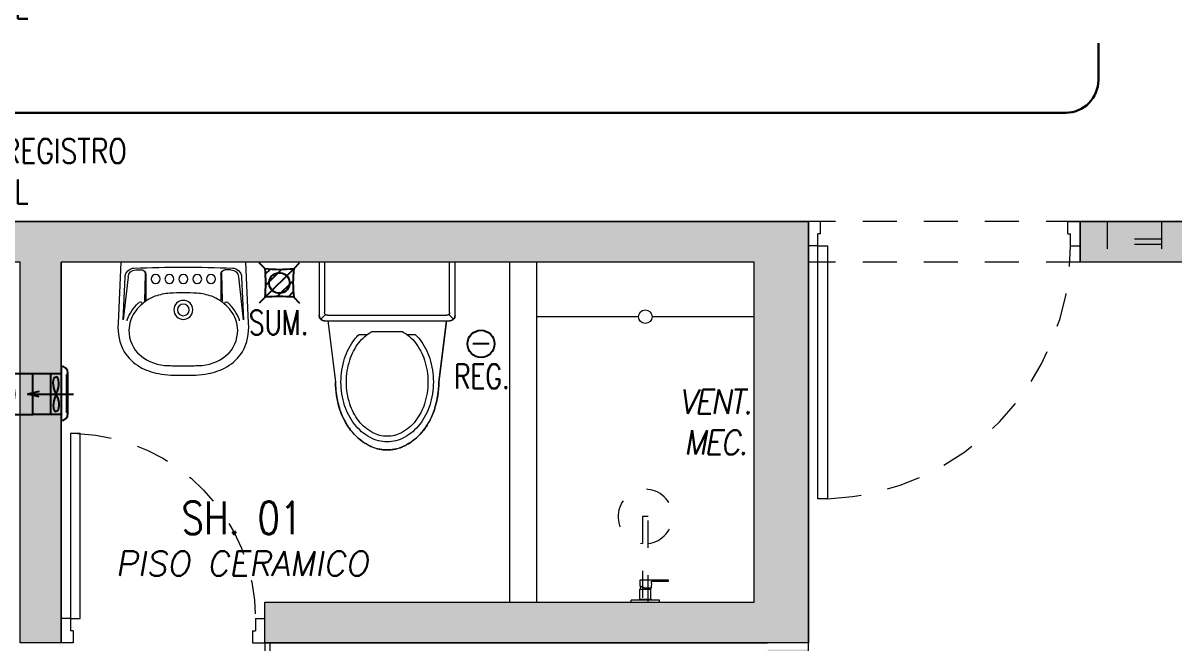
# Model space of a CAD drawing. Header units: millimetres. Extents: x -3 to 53, y -110 to 39.
# Drawn here: x 20.16 to 24.392, y -50.257 to -47.977 of the extents above; entities that cross this region are included whole.
import ezdxf
from ezdxf import colors
from ezdxf.entities.mleader import LeaderData, LeaderLine
from ezdxf.enums import TextEntityAlignment as Align
from ezdxf.math import Vec2, Vec3

# ---------------------------------------------------------------- set-up
doc = ezdxf.new("R2010")
doc.units = ezdxf.units.MM
doc.set_wipeout_variables(frame=1)
for name, pattern in [('CONTINUA', [0]), ('HIDDEN2', [0.1875, 0.125, -0.0625]), ('IMPORT-RAYABARRA', [0.85, 0.3, -0.3, 0, -0.25])]:
    doc.linetypes.add(name, pattern=pattern)
for name, color, linetype in [('A-EST HATCH', 8, 'Continuous'), ('A-EST PLACAS', 8, 'Continuous'), ('A-EST VIGAS', 8, 'HIDDEN2'), ('A-LINEAS', 8, 'Continuous'), ('A-MURO BAJO', 8, 'Continuous'), ('A-PROYECCIONES', 8, 'HIDDEN2'), ('A-SANITARIOS', 8, 'Continuous'), ('A-TEXTO-ACABADO PISO', 8, 'Continuous'), ('A-TEXTO-INDICACIONES', 8, 'Continuous'), ('DLP_MOBILIARIO', 8, 'Continuous'), ('DLP_MOBILIARIO FIJO', 8, 'Continuous'), ('DLP_TEXTO AMBIENTE', 8, 'Continuous'), ('L-06_EQ-FIN-CONT', 8, 'Continuous'), ('L3 Equipos y Ductos', 8, 'Continuous'), ('L4 Linea mediana', 8, 'Continuous'), ('L6 Linea fina', 8, 'Continuous')]:
    doc.layers.add(name, color=color, linetype=linetype)
for name, color, linetype, lineweight in [('A-MUROS', 8, 'Continuous', 30), ('MQ.CAN ACI', 5, 'RAYABARRA', 40), ('MQ.CANALI DYA', 3, 'LINEAPERPEN', 30), ('MQ_CAN ACI', 8, 'IMPORT-RAYABARRA', 50)]:
    doc.layers.add(name, color=color, linetype=linetype, lineweight=lineweight)
doc.styles.add('ROMANS', font='ROMANS.shx', dxfattribs={"oblique": 10})
doc.styles.get("Standard").update_dxf_attribs({"font": 'arial.ttf'})
doc.styles.add('TXT_COTAS', font='romans.shx', dxfattribs={"width": 0.8})
doc.linetypes.add('LINEAPERPEN', pattern='A,0.75,-0.2,["I",Standard,S=0.12,R=0.09,X=0,Y=-0.06],-0.25', length=1.2)
doc.linetypes.add('RAYABARRA', pattern='A,0.3,-0.3,["|",Standard,S=0.1,R=0,X=-0.1,Y=-0.05],-0.25', length=0.85)

# ---------------------------------------------------------------- blocks, each defined once
blk = doc.blocks.new('EST.P11')
at = {"layer": 'A-EST HATCH', "lineweight": 0}
h = blk.add_hatch(color=8, dxfattribs=at)
h.dxf.hatch_style = 1
h.paths.add_polyline_path([(10.5, -2.74), (10.5, 3.375), (12.15, 3.375), (12.15, 3.525), (10.35, 3.525), (10.35, 2.65), (8.85, 2.65), (8.85, 3.15), (8.7, 3.15), (8.7, 2.5), (10.35, 2.5), (10.35, -2.74)])
h.paths.add_polyline_path([(18.45, 7.325), (20.05, 7.325), (20.05, 10.425), (18.85, 10.425), (18.85, 10.575), (20.2, 10.575), (20.2, 7.175), (18.45, 7.175)])
h.paths.add_polyline_path([(17.65, 10.575), (17.5, 10.575), (17.5, 7.175), (17.65, 7.175)])
h.paths.add_polyline_path([(11.85, 11.05), (11.85, 10.9), (12, 10.9), (12, 7.825), (12.15, 7.825), (12.15, 11.05)])
h.paths.add_polyline_path([(22.45, 4.725), (13.05, 4.725), (13.05, 4.875), (16.6, 4.875), (16.6, 6.275), (16.8, 6.275), (16.8, 4.875), (19.7, 4.875), (19.7, 6.275), (19.85, 6.275), (19.85, 4.875), (22.25, 4.875), (22.25, 6.125), (20.6, 6.125), (20.6, 6.275), (22.875, 6.275), (22.875, 6.125), (22.45, 6.125)])
h.paths.add_polyline_path([(15.1, 10.425), (15.1, 7.325), (16.7, 7.325), (16.7, 7.175), (14.95, 7.175), (14.95, 10.575), (16.3, 10.575), (16.3, 10.425)])
h.paths.add_polyline_path([(10.35, 5.75), (8.7, 5.75), (8.7, 5.1), (8.85, 5.1), (8.85, 5.6), (10.35, 5.6), (10.35, 4.725), (12.15, 4.725), (12.15, 4.875), (10.5, 4.875), (10.5, 10.99), (10.35, 10.99)])
h.paths.add_polyline_path([(5.85, 10.9), (5.25, 10.9), (5.25, 11.05), (6, 11.05), (6, 7.65), (4.85, 7.65), (4.85, 7.8), (5.85, 7.8)])
h.paths.add_polyline_path([(4.05, 11.05), (4.05, 7.65), (3.9, 7.65), (3.9, 11.05)])
h.paths.add_polyline_path([(3.1, 7.8), (1.5, 7.8), (1.5, 10.9), (2.7, 10.9), (2.7, 11.05), (1.35, 11.05), (1.35, 7.65), (3.1, 7.65)])
h.paths.add_polyline_path([(4.05, -2.8), (4.05, 0.6), (3.9, 0.6), (3.9, -2.8)])
h.paths.add_polyline_path([(3.1, 0.45), (1.5, 0.45), (1.5, -2.65), (2.7, -2.65), (2.7, -2.8), (1.35, -2.8), (1.35, 0.6), (3.1, 0.6)])
h.paths.add_polyline_path([(8.7, -0.35), (8.85, -0.35), (8.85, -2.65), (9, -2.65), (9, -2.8), (8.7, -2.8)])
h.paths.add_polyline_path([(18.45, 0.925), (20.05, 0.925), (20.05, -2.175), (18.85, -2.175), (18.85, -2.325), (20.2, -2.325), (20.2, 1.075), (18.45, 1.075)])
h.paths.add_polyline_path([(17.65, -2.325), (17.5, -2.325), (17.5, 1.075), (17.65, 1.075)])
h.paths.add_polyline_path([(12.15, -2.8), (11.85, -2.8), (11.85, -2.65), (12, -2.65), (12, 0.425), (12.15, 0.425)])
h.paths.add_polyline_path([(15.1, -2.175), (15.1, 0.925), (16.7, 0.925), (16.7, 1.075), (14.95, 1.075), (14.95, -2.325), (16.3, -2.325), (16.3, -2.175)])
h.paths.add_polyline_path([(6, -2.8), (6, 0.6), (4.85, 0.6), (4.85, 0.45), (5.85, 0.45), (5.85, -2.65), (5.25, -2.65), (5.25, -2.8)])
h.paths.add_polyline_path([(3.0968, 5.55), (2.95, 5.55), (2.95, 6.75), (5.1, 6.75), (5.1, 6.6), (4.65, 6.6), (4.65, 5), (4.45, 5), (4.45, 6.6), (3.1, 6.6), (3.1, 5.55)], flags=17)
h.paths.add_polyline_path([(3.0968, 2.7), (2.95, 2.7), (2.95, 1.5), (5.1, 1.5), (5.1, 1.65), (4.65, 1.65), (4.65, 3.25), (4.45, 3.25), (4.45, 1.65), (3.1, 1.65), (3.1, 2.7)], flags=17)
h.paths.add_polyline_path([(8.8501, 4.2), (6, 4.2), (6, 6.75), (5.85, 6.75), (5.85, 4.2), (3.1, 4.2), (3.1, 4.8), (2.95, 4.8), (2.95, 4.2), (0.15, 4.2), (0.15, 8.25), (0, 8.25), (0, 0), (0.15, 0), (0.15, 4.05), (2.95, 4.05), (2.95, 3.45), (3.1, 3.45), (3.1, 4.05), (5.85, 4.05), (5.85, 1.5), (6, 1.5), (6, 4.05), (8.8501, 4.05)])
h.paths.add_polyline_path([(8.7, 11.05), (8.7, 8.6), (8.85, 8.6), (8.85, 10.9), (9, 10.9), (9, 11.05)])
h.paths.add_polyline_path([(22.9, 4.725), (25, 4.725), (25, 4.875), (23.05, 4.875), (23.05, 8.575), (25, 8.575), (25, 8.725), (23.05, 8.725), (23.05, 10.575), (22.2, 10.575), (22.2, 10.425), (22.9, 10.425)])
h.paths.add_polyline_path([(26.7, 4.725), (26.85, 4.725), (26.85, 8.725), (26.7, 8.725)])
h.paths.add_polyline_path([(47.1, 1.5), (45.2, 1.5), (45.2, 1.65), (46.95, 1.65), (46.95, 4.05), (41.1999, 4.05), (41.1999, 4.2), (46.95, 4.2), (46.95, 6.6), (45.2, 6.6), (45.2, 6.75), (47.1, 6.75)])
h.paths.add_polyline_path([(24.05, 3.525), (25.9, 3.525), (25.9, 3.375), (24.05, 3.375)], flags=17)
h.paths.add_polyline_path([(21.05, 1.975), (21.05, 2.125), (22.85, 2.125), (22.85, 3.375), (20.3, 3.375), (20.3, 1.975), (20.15, 1.975), (20.15, 3.375), (16.8, 3.375), (16.8, 1.975), (16.6, 1.975), (16.6, 3.375), (13.05, 3.375), (13.05, 3.525), (23.05, 3.525), (23.05, 1.975)])
h.paths.add_polyline_path([(23.05, 1.95), (23.05, -1.775), (26.7, -1.775), (26.7, 0.875), (24.35, 0.875), (24.35, 1.425), (24.05, 1.425), (24.05, 1.575), (24.5, 1.575), (24.5, 1.025), (26.7, 1.025), (26.7, 3.525), (26.85, 3.525), (26.85, -1.925), (23.05, -1.925), (23.05, -2.325), (22.2, -2.325), (22.2, -2.175), (22.9, -2.175), (22.9, 1.95)])
h.paths.add_polyline_path([(43.75, 7.8), (45.35, 7.8), (45.35, 7.6), (43.75, 7.6)])
h.paths.add_polyline_path([(43.75, 0.65), (45.35, 0.65), (45.35, 0.45), (43.75, 0.45)])
h.paths.add_polyline_path([(30.85, 2.375), (30.85, 3.525), (29.75, 3.525), (29.75, 2.375), (29.9, 2.375), (29.9, 3.375), (30.75, 3.375), (30.75, 2.375)])
h.paths.add_polyline_path([(39.5497, 4.875), (39.5497, 4.725), (39.7, 4.725), (39.7, 5.6), (41.1999, 5.6), (41.1999, 5.1009), (41.35, 5.1009), (41.35, 5.75), (39.7, 5.75), (39.7, 7.75), (39.55, 7.75), (39.55, 4.875)])
edge = h.paths.add_edge_path()
edge.add_line((30.85, 4.725), (30.85, 4.875))
edge.add_line((30.85, 4.875), (30.85, 5.875))
edge.add_line((30.85, 5.875), (30.75, 5.875))
edge.add_line((30.75, 5.875), (30.75, 4.875))
edge.add_line((30.75, 4.875), (30.35, 4.875))
edge.add_line((30.35, 4.875), (30.35, 5.875))
edge.add_line((30.35, 5.875), (30.2, 5.875))
edge.add_line((30.2, 5.875), (30.2, 4.725))
edge.add_line((30.2, 4.725), (30.85, 4.725))
h.paths.add_polyline_path([(33.45, 5.55), (33.45, 4.95), (33.25, 4.95), (33.25, 5.55), (33.3, 5.55), (33.3, 7.7501), (33.45, 7.7501)])
h.paths.add_polyline_path([(33.45, 2.7), (33.45, 3.3), (33.25, 3.3), (33.25, 2.7), (33.3, 2.7), (33.3, 0.4999), (33.45, 0.4999)])
at = {"layer": 'A-EST PLACAS', "color": 8, "lineweight": 0}
for points in [[(21.05, 1.975), (21.05, 2.125), (22.85, 2.125), (22.85, 3.375), (20.3, 3.375), (20.3, 1.975), (20.15, 1.975), (20.15, 3.375), (16.8, 3.375), (16.8, 1.975), (16.6, 1.975), (16.6, 3.375), (13.05, 3.375), (13.05, 3.525), (23.05, 3.525), (23.05, 1.975)], [(24.05, 3.525), (25.9, 3.525), (25.9, 3.375), (24.05, 3.375)]]:
    blk.add_lwpolyline(points, close=True, dxfattribs=at)
at = {"layer": 'A-EST VIGAS', "color": 8, "lineweight": 0}
for p, q in [((24.05, 3.525), (23.05, 3.525)), ((24.05, 3.375), (23.05, 3.375))]:
    blk.add_line(p, q, dxfattribs=at)
at = {"layer": 'A-PROYECCIONES', "color": 8, "lineweight": 0, "ltscale": 0.5}
for p, q in [((24.15, 3.525, 0), (24.15, 3.375, 0)), ((24.35, 3.525, 0), (24.35, 3.375, 0)), ((24.35, 3.46, 0), (24.15, 3.46, 0)), ((24.35, 3.44, 0), (24.15, 3.44, 0))]:
    blk.add_line(p, q, dxfattribs=at)
blk = doc.blocks.new('*U254')
at = {"color": 8}
for p, q in [((-0.0526, 0.0526), (-0.0746, 0.0746)), ((-0.0526, -0.0526), (0.0526, 0.0526)), ((-0.051, 0.0331), (-0.0331, 0.051)), ((-0.0501, -0.008), (0.008, 0.05)), ((0.0526, 0.0526), (0.0746, 0.0746)), ((-0.008, -0.05), (0.0501, 0.008)), ((0.0331, -0.051), (0.051, -0.0331)), ((-0.0526, -0.0526), (-0.0746, -0.0746)), ((0.0526, -0.0526), (0.0746, -0.0746))]:
    blk.add_line(p, q, dxfattribs=at)
for centre, major_axis, start_param, end_param in [((0, 0.5882), (0.1673, 0.5115), 3.359812, 3.55544), ((-0.5912, 0), (-0.5144, 0.1682), 3.360366, 3.554886), ((0.5912, 0), (-0.5144, 0.1682), 0.218773, 0.413293), ((0, 0), (0.0118, 0.036), 5.813820330443059, 12.09700563762265), ((0, -0.5882), (-0.5115, 0.1673), -1.352577, -1.156949)]:
    blk.add_ellipse(centre, major_axis=major_axis, ratio=1, start_param=start_param, end_param=end_param, dxfattribs=at)
at = {"layer": 'A-TEXTO-INDICACIONES', "color": 8, "style": 'ROMANS', "width": 0.75}
blk.add_text('SUM.', height=0.09, dxfattribs=at).set_placement((-0.1125, -0.1903))
blk = doc.blocks.new('*U258')
at = {"color": 8, "linetype": 'Continuous'}
blk.add_line((0.0296, 0), (-0.0296, 0), dxfattribs=at)
blk.add_circle((0, 0), 0.05, dxfattribs=at)
at = {"layer": 'A-TEXTO-INDICACIONES', "color": 8, "style": 'ROMANS', "width": 0.75}
blk.add_text('REG.', height=0.09, dxfattribs=at).set_placement((-0.0994, -0.1644))
blk = doc.blocks.new('IISS P11')
at = {"ltscale": 0.05}
for name, p in [('*U254', (19.7535, -7.751, 0)), ('*U258', (20.4954, -7.975, 0))]:
    blk.add_blockref(name, p, dxfattribs=at)
blk = doc.blocks.new('TEXTO AMBIENTES P11')
at = {"layer": 'A-TEXTO-ACABADO PISO', "color": 8, "lineweight": 0, "insert": (19.6159, -8.7376), "char_height": 0.09, "attachment_point": 2, "rotation": 0, "style": 'ROMANS'}
blk.add_mtext_dynamic_manual_height_columns('PISO CERAMICO', width=1.20225, gutter_width=12.5, heights=[0], dxfattribs=at)
at = {"layer": 'DLP_TEXTO AMBIENTE', "color": 8, "lineweight": 0, "style": 'ROMANS', "width": 0.8}
blk.add_text('SH. 01', height=0.12, dxfattribs=at).set_placement((19.6158, -8.6748), align=Align.CENTER)
blk = doc.blocks.new('*U141')
at = {"color": 8, "lineweight": 0}
for p, q in [((0.01, 0.955), (0.01, 1)), ((0.1, 0.965), (0.1, 1)), ((0.055, 0.955), (0.01, 0.955)), ((0.1, 0.965), (0.055, 0.965)), ((0.055, 0.955), (0.055, 0.965)), ((0.055, 0.045), (0.01, 0.045)), ((0.01, 0.045), (0.01, 0)), ((0.055, 0.045), (0.055, 0.035)), ((0.1, 0.035), (0.055, 0.035)), ((0.1, 0.035), (0.1, 0))]:
    blk.add_line(p, q, dxfattribs=at)
blk.add_lwpolyline([(1.03, 0.07), (1.03, 0.035), (0.1, 0.035), (0.1, 0.07)], close=True, dxfattribs=at)
at = {"color": 8, "linetype": 'HIDDEN2', "lineweight": 0}
blk.add_arc((0.0995, 0.0338), 0.9312, 2.2301, 89.9672, dxfattribs=at)
blk = doc.blocks.new('N.02')
at = {"layer": 'A-MUROS', "color": 8, "lineweight": 0}
for p, q in [((-3.8, -10.55, 0), (-3.8, -5.25, 0)), ((-2.8, -5.25, 0), (-2.8, -5.4, 0)), ((-0.95, -5.25, 0), (-2.8, -5.25, 0)), ((-1.1, -5.4, 0), (-2.8, -5.4, 0))]:
    blk.add_line(p, q, dxfattribs=at)
at = {"layer": 'DLP_MOBILIARIO', "color": 8, "lineweight": 0, "rotation": 270}
blk.add_blockref('*U141', (-3.8, -5.24, 0), dxfattribs=at)
blk = doc.blocks.new('ducha marsano')
at = {"color": 8, "linetype": 'HIDDEN2', "lineweight": 0, "ltscale": 0.5, "extrusion": (-4.9425e-10, -7.91123e-10, -1)}
for p, q in [((-0.01, 0), (0.01, 0)), ((0.01, 0), (0.01, -0.3155)), ((-0.01, -0.3155), (-0.01, 0)), ((-0.0205, -0.08), (-0.0205, -0.0601)), ((0.021, -0.0815), (-0.019, -0.0815)), ((-0.0155, -0.058), (-0.0157, -0.058)), ((0.0225, -0.0515), (-0.0001, -0.0515)), ((0.025, -0.0815), (0.021, -0.0815)), ((0.0225, -0.0515), (0.0225, -0.0627)), ((0.0225, -0.0682), (0.0225, -0.077)), ((0.0225, -0.077), (0.025, -0.077)), ((0.025, -0.077), (0.0771, -0.077)), ((0.0771, -0.0815), (0.025, -0.0815)), ((0.0771, -0.077), (0.0816, -0.077)), ((0.0816, -0.0815), (0.0771, -0.0815)), ((0.0816, -0.077), (0.082, -0.077)), ((0.082, -0.0815), (0.0816, -0.0815)), ((0.082, -0.077), (0.084, -0.077)), ((0.084, -0.0815), (0.082, -0.0815)), ((0.0855, -0.0785), (0.0855, -0.08)), ((0.01, -0.3155), (-0.01, -0.3155))]:
    blk.add_line(p, q, dxfattribs=at)
for centre, radius, start, end in [((0.019, -0.08), 0.0015, 270, 360), ((-0.0004, -0.0462), 0.02, 323.9581, 354.9298), ((0.0004, -0.0462), 0.02, 185.0702, 195.2705), ((-0.084, -0.0785), 0.0015, 90, 180), ((-0.084, -0.08), 0.0015, 180, 270), ((0, -0.3155), 0.1, 95.7392, 84.2608)]:
    blk.add_arc(centre, radius, start, end, dxfattribs=at)
at = {"color": 8, "linetype": 'HIDDEN2', "lineweight": 0, "ltscale": 0.5, "extrusion": (-4.94252e-10, -7.91124e-10, -1)}
blk.add_ellipse((0, -0.0515), major_axis=(-0.0225, -0.0095), ratio=0.001448, start_param=0.425436, end_param=1.567366, dxfattribs=at)
at = {"color": 8, "linetype": 'HIDDEN2', "lineweight": 0, "ltscale": 0.5}
for points, degree in [([(-0.0305, 0), (0, 0), (0.0305, 0)], 2), ([(0.0305, 0), (0.0415, 0), (0.0525, 0)], 2), ([(0.0525, 0), (0.0525, -0.0038), (0.0525, -0.0075)], 2), ([(-0.0525, 0), (-0.0525, -0.0038), (-0.0525, -0.0075)], 2), ([(-0.0525, 0), (-0.0415, 0), (-0.0305, 0)], 2), ([(-0.0525, -0.0075), (-0.0525, -0.0075), (-0.0525, -0.0075)], 2), ([(0.0305, -0.008), (0, -0.008), (-0.0305, -0.008)], 2), ([(-0.0215, -0.008), (-0.0215, -0.0093), (-0.0215, -0.0105)], 2), ([(-0.021, -0.011), (-0.007, -0.011), (0.007, -0.011), (0.021, -0.011)], 3), ([(-0.02, -0.011), (-0.02, -0.0294), (-0.02, -0.0477)], 2), ([(0.02, -0.011), (0.02, -0.0294), (0.02, -0.0477)], 2), ([(0.0215, -0.008), (0.0215, -0.0093), (0.0215, -0.0105)], 2), ([(-0.0197, -0.048), (0, -0.048), (0.0197, -0.048)], 2)]:
    blk.add_open_spline(points, degree=degree, dxfattribs=at)
for points, weights in [([(-0.0525, -0.0075), (-0.0525, -0.0075), (-0.0525, -0.0075)], [1, 0.990847086912, 0.982266230892]), ([(-0.052, -0.008), (-0.0525, -0.008), (-0.0525, -0.0075)], [1, 0.707106781193, 1]), ([(-0.0215, -0.0105), (-0.0215, -0.011), (-0.021, -0.011)], [1, 0.70710678154, 1]), ([(0.0211, -0.011), (0.0211, -0.011), (0.021, -0.011)], [1, 0.992411795776, 1]), ([(0.052, -0.008), (0.0521, -0.008), (0.0521, -0.008)], [1, 0.992411795771, 1]), ([(-0.02, -0.0477), (-0.02, -0.048), (-0.0197, -0.048)], [1, 0.707106780138, 1]), ([(0.02, -0.0477), (0.02, -0.048), (0.0197, -0.048)], [1, 0.707106779703, 1])]:
    blk.add_rational_spline(points, weights, degree=2, dxfattribs=at)
for points, knots in [([(-0.0305, -0.008), (-0.0332, -0.008), (-0.0374, -0.008), (-0.0424, -0.008), (-0.0458, -0.008), (-0.0486, -0.008), (-0.0512, -0.008), (-0.052, -0.008), (-0.052, -0.008)], [0, 0, 0, 0, 8.104572, 12.495263, 16.885954, 21.276645, 25.667336, 33.771908, 33.771908, 33.771908, 33.771908]), ([(0.052, -0.008), (0.052, -0.008), (0.0512, -0.008), (0.0486, -0.008), (0.0458, -0.008), (0.0424, -0.008), (0.0374, -0.008), (0.0332, -0.008), (0.0305, -0.008)], [0, 0, 0, 0, 8.104572, 12.495263, 16.885954, 21.276645, 25.667336, 33.771908, 33.771908, 33.771908, 33.771908]), ([(0.0225, -0.0682), (0.0225, -0.0682), (0.0225, -0.0682), (0.0225, -0.0679), (0.0224, -0.0677), (0.0224, -0.0672), (0.0224, -0.0669), (0.0223, -0.0662), (0.0223, -0.0658), (0.0223, -0.0652), (0.0223, -0.0648), (0.0224, -0.0641), (0.0224, -0.0638), (0.0224, -0.0633), (0.0225, -0.0631), (0.0225, -0.0628), (0.0225, -0.0627), (0.0225, -0.0627)], [0.4148436, 0.4148436, 0.4148436, 0.4148436, 0.5185541, 0.5185541, 0.6222645, 0.6222645, 0.7259759, 0.7259759, 0.8296873, 0.8296873, 0.9333987, 0.9333987, 1.03711, 1.03711, 1.1408205, 1.1408205, 1.2445309, 1.2445309, 1.2445309, 1.2445309])]:
    blk.add_open_spline(points, degree=3, knots=knots, dxfattribs=at)
for points, weights, degree, knots in [([(0.0211, -0.011), (0.0211, -0.011), (0.0211, -0.011), (0.0211, -0.011), (0.0214, -0.0109), (0.0215, -0.0107), (0.0215, -0.0105)], [0.918641037743, 0.918640949346, 0.918640860949, 0.918640772552, 0.789223156395, 0.789223156395, 0.918640772552], 3, [0.1238988, 0.1238988, 0.1238988, 0.1238988, 0.1238993, 0.1238993, 0.1238993, 0.78603, 0.78603, 0.78603, 0.78603]), ([(0.0521, -0.008), (0.0521, -0.008), (0.0521, -0.008), (0.0525, -0.0079), (0.0525, -0.0075)], [0.918641037749, 0.918640905153, 0.918640772558, 0.724517853988, 0.918640772558], 2, [0.1238988, 0.1238988, 0.1238988, 0.1238993, 0.1238993, 0.7860311, 0.7860311, 0.7860311])]:
    blk.add_rational_spline(points, weights, degree=degree, knots=knots, dxfattribs=at)
blk = doc.blocks.new('*U144')
at = {"color": 8, "lineweight": 0}
for p, q in [((0.01, 0.705), (0.01, 0.75)), ((0.1, 0.715), (0.1, 0.75)), ((0.055, 0.705), (0.01, 0.705)), ((0.1, 0.715), (0.055, 0.715)), ((0.055, 0.705), (0.055, 0.715)), ((0.055, 0.045), (0.01, 0.045)), ((0.01, 0.045), (0.01, 0)), ((0.055, 0.045), (0.055, 0.035)), ((0.1, 0.035), (0.055, 0.035)), ((0.1, 0.035), (0.1, 0))]:
    blk.add_line(p, q, dxfattribs=at)
blk.add_lwpolyline([(0.78, 0.07), (0.78, 0.035), (0.1, 0.035), (0.1, 0.07)], close=True, dxfattribs=at)
at = {"color": 8, "linetype": 'HIDDEN2', "lineweight": 0}
blk.add_arc((0.0996, 0.0341), 0.6809, 2.2301, 89.9672, dxfattribs=at)
blk = doc.blocks.new('SIFON JET_PLANTA')
at = {"color": 8, "lineweight": 0}
for p, q in [((-0.215, 0.2181, 0), (-0.44, 0.19, 0)), ((-0.215, -0.23, 0), (-0.215, 0.23, 0)), ((-0.2091, 0.2441, 0), (-0.1921, 0.2271, 0)), ((-0.195, 0.25, 0), (0, 0.25, 0)), ((-0.195, -0.22, 0), (-0.195, 0.22, 0)), ((-0.185, 0.23, 0), (0, 0.23, 0)), ((0, 0.25, 0), (0, -0.25, 0)), ((-0.265, 0.0718, 0), (-0.265, 0.1028, 0)), ((-0.255, -0.0562, 0), (-0.255, 0.0562, 0)), ((-0.265, -0.1028, 0), (-0.265, -0.0718, 0)), ((-0.215, -0.2181, 0), (-0.44, -0.19, 0)), ((-0.2091, -0.2441, 0), (-0.1921, -0.2271, 0)), ((0, -0.25, 0), (-0.195, -0.25, 0)), ((0, -0.23, 0), (-0.185, -0.23, 0))]:
    blk.add_line(p, q, dxfattribs=at)
at = {"color": 8, "lineweight": 0, "extrusion": (-2.64698e-23, 6.61744e-24, -1)}
for p, q in [((-0.4322, 0.191, 0), (-0.215, 0.2181, 0)), ((-0.215, 0.2278, 0), (-0.2149, 0.2323, 0)), ((-0.215, 0.2234, 0), (-0.215, 0.2278, 0)), ((-0.215, 0.2181, 0), (-0.215, 0.2234, 0)), ((-0.2149, 0.2323, 0), (-0.2142, 0.2356, 0)), ((-0.2142, 0.2356, 0), (-0.2129, 0.239, 0)), ((-0.2129, 0.239, 0), (-0.211, 0.2419, 0)), ((-0.211, 0.2419, 0), (-0.2091, 0.2441, 0)), ((-0.2091, 0.2441, 0), (-0.2077, 0.2455, 0)), ((-0.2077, 0.2455, 0), (-0.2055, 0.247, 0)), ((-0.2055, 0.247, 0), (-0.2007, 0.2492, 0)), ((-0.2007, 0.2492, 0), (-0.195, 0.25, 0)), ((-0.195, 0.25, 0), (-0.195, 0.25, 0)), ((-0.195, 0.25, 0), (-0.1605, 0.25, 0)), ((-0.1605, 0.25, 0), (-0.0975, 0.25, 0)), ((-0.0975, 0.25, 0), (-0.0323, 0.25, 0)), ((-0.0323, 0.25, 0), (0, 0.25, 0)), ((0, 0.25, 0), (0, -0.25, 0)), ((-0.5693, 0.1629, 0), (-0.5517, 0.1703, 0)), ((-0.5517, 0.1703, 0), (-0.5465, 0.1722, 0)), ((-0.5465, 0.1722, 0), (-0.5385, 0.1749, 0)), ((-0.5385, 0.1749, 0), (-0.5346, 0.176, 0)), ((-0.5346, 0.176, 0), (-0.5265, 0.1784, 0)), ((-0.5265, 0.1784, 0), (-0.5216, 0.1797, 0)), ((-0.5216, 0.1797, 0), (-0.5148, 0.1813, 0)), ((-0.5148, 0.1813, 0), (-0.5079, 0.1829, 0)), ((-0.5079, 0.1829, 0), (-0.5016, 0.1842, 0)), ((-0.5016, 0.1842, 0), (-0.4865, 0.1867, 0)), ((-0.4865, 0.1867, 0), (-0.4763, 0.188, 0)), ((-0.4763, 0.188, 0), (-0.4726, 0.1884, 0)), ((-0.4726, 0.1884, 0), (-0.4636, 0.1892, 0)), ((-0.4636, 0.1892, 0), (-0.4549, 0.1897, 0)), ((-0.4549, 0.1897, 0), (-0.449, 0.1899, 0)), ((-0.449, 0.1899, 0), (-0.44, 0.19, 0)), ((-0.44, 0.19, 0), (-0.4322, 0.191, 0)), ((-0.6299, 0.1235, 0), (-0.6251, 0.1276, 0)), ((-0.6251, 0.1276, 0), (-0.6206, 0.1314, 0)), ((-0.6206, 0.1314, 0), (-0.6168, 0.1344, 0)), ((-0.6168, 0.1344, 0), (-0.6106, 0.1389, 0)), ((-0.6106, 0.1389, 0), (-0.6061, 0.142, 0)), ((-0.6061, 0.142, 0), (-0.6, 0.1461, 0)), ((-0.6, 0.1461, 0), (-0.5963, 0.1484, 0)), ((-0.5963, 0.1484, 0), (-0.5908, 0.1517, 0)), ((-0.5908, 0.1517, 0), (-0.5862, 0.1543, 0)), ((-0.5862, 0.1543, 0), (-0.5794, 0.158, 0)), ((-0.5794, 0.158, 0), (-0.5693, 0.1629, 0)), ((-0.6634, 0.0845, 0), (-0.6611, 0.088, 0)), ((-0.6611, 0.088, 0), (-0.657, 0.0936, 0)), ((-0.657, 0.0936, 0), (-0.6534, 0.0984, 0)), ((-0.657, 0.0936, 0), (-0.657, 0.0936, 0)), ((-0.6534, 0.0984, 0), (-0.6503, 0.1023, 0)), ((-0.6534, 0.0984, 0), (-0.6534, 0.0984, 0)), ((-0.6503, 0.1023, 0), (-0.6453, 0.108, 0)), ((-0.6453, 0.108, 0), (-0.6386, 0.1152, 0)), ((-0.6386, 0.1152, 0), (-0.6326, 0.121, 0)), ((-0.6326, 0.121, 0), (-0.6299, 0.1235, 0)), ((-0.6838, 0.0421, 0), (-0.6819, 0.048, 0)), ((-0.6819, 0.048, 0), (-0.6804, 0.0521, 0)), ((-0.6804, 0.0521, 0), (-0.6793, 0.0547, 0)), ((-0.6793, 0.0547, 0), (-0.6779, 0.0582, 0)), ((-0.6779, 0.0582, 0), (-0.6745, 0.0655, 0)), ((-0.6745, 0.0655, 0), (-0.6722, 0.0699, 0)), ((-0.6745, 0.0655, 0), (-0.6745, 0.0655, 0)), ((-0.6722, 0.0699, 0), (-0.6705, 0.0728, 0)), ((-0.6705, 0.0728, 0), (-0.669, 0.0755, 0)), ((-0.669, 0.0755, 0), (-0.6672, 0.0785, 0)), ((-0.6672, 0.0785, 0), (-0.665, 0.082, 0)), ((-0.665, 0.082, 0), (-0.6634, 0.0845, 0)), ((-0.69, 0, 0), (-0.6899, 0.0044, 0)), ((-0.6899, 0.0044, 0), (-0.6897, 0.0096, 0)), ((-0.6897, 0.0096, 0), (-0.6893, 0.014, 0)), ((-0.6893, 0.014, 0), (-0.6887, 0.0194, 0)), ((-0.6887, 0.0194, 0), (-0.6881, 0.0236, 0)), ((-0.6881, 0.0236, 0), (-0.6872, 0.0284, 0)), ((-0.6881, 0.0236, 0), (-0.6881, 0.0236, 0)), ((-0.6872, 0.0284, 0), (-0.6867, 0.031, 0)), ((-0.6867, 0.031, 0), (-0.6855, 0.0361, 0)), ((-0.6855, 0.0361, 0), (-0.6838, 0.0421, 0)), ((-0.6855, 0.0361, 0), (-0.6855, 0.0361, 0)), ((-0.6838, 0.0421, 0), (-0.6838, 0.0421, 0)), ((-0.6899, -0.0065, 0), (-0.69, 0, 0)), ((-0.6896, -0.0111, 0), (-0.6899, -0.0065, 0)), ((-0.6891, -0.0164, 0), (-0.6896, -0.0111, 0)), ((-0.6881, -0.0232, 0), (-0.6891, -0.0164, 0)), ((-0.6876, -0.0264, 0), (-0.6881, -0.0232, 0)), ((-0.687, -0.0296, 0), (-0.6876, -0.0264, 0)), ((-0.6864, -0.0321, 0), (-0.687, -0.0296, 0)), ((-0.6855, -0.0361, 0), (-0.6864, -0.0321, 0)), ((-0.6838, -0.0419, 0), (-0.6855, -0.0361, 0)), ((-0.6827, -0.0457, 0), (-0.6838, -0.0419, 0)), ((-0.6814, -0.0492, 0), (-0.6827, -0.0457, 0)), ((-0.6803, -0.0522, 0), (-0.6814, -0.0492, 0)), ((-0.6792, -0.0551, 0), (-0.6803, -0.0522, 0)), ((-0.6779, -0.0581, 0), (-0.6792, -0.0551, 0)), ((-0.677, -0.0602, 0), (-0.6779, -0.0581, 0)), ((-0.6751, -0.0642, 0), (-0.677, -0.0602, 0)), ((-0.6722, -0.0699, 0), (-0.6751, -0.0642, 0)), ((-0.6706, -0.0727, 0), (-0.6722, -0.0699, 0)), ((-0.6679, -0.0774, 0), (-0.6706, -0.0727, 0)), ((-0.6646, -0.0826, 0), (-0.6679, -0.0774, 0)), ((-0.6623, -0.0862, 0), (-0.6646, -0.0826, 0)), ((-0.6599, -0.0897, 0), (-0.6623, -0.0862, 0)), ((-0.6554, -0.0958, 0), (-0.6599, -0.0897, 0)), ((-0.6494, -0.1032, 0), (-0.6554, -0.0958, 0)), ((-0.6458, -0.1074, 0), (-0.6494, -0.1032, 0)), ((-0.64, -0.1137, 0), (-0.6458, -0.1074, 0)), ((-0.6379, -0.1158, 0), (-0.64, -0.1137, 0)), ((-0.6347, -0.119, 0), (-0.6379, -0.1158, 0)), ((-0.6335, -0.1201, 0), (-0.6347, -0.119, 0)), ((-0.6347, -0.119, 0), (-0.6347, -0.119, 0)), ((-0.6318, -0.1217, 0), (-0.6335, -0.1201, 0)), ((-0.6305, -0.123, 0), (-0.6318, -0.1217, 0)), ((-0.6318, -0.1217, 0), (-0.6318, -0.1217, 0)), ((-0.6288, -0.1244, 0), (-0.6305, -0.123, 0)), ((-0.6276, -0.1255, 0), (-0.6288, -0.1244, 0)), ((-0.6262, -0.1268, 0), (-0.6276, -0.1255, 0)), ((-0.6245, -0.1281, 0), (-0.6262, -0.1268, 0)), ((-0.6235, -0.1291, 0), (-0.6245, -0.1281, 0)), ((-0.6245, -0.1281, 0), (-0.6245, -0.1281, 0)), ((-0.6223, -0.13, 0), (-0.6235, -0.1291, 0)), ((-0.6215, -0.1307, 0), (-0.6223, -0.13, 0)), ((-0.6204, -0.1315, 0), (-0.6215, -0.1307, 0)), ((-0.6193, -0.1324, 0), (-0.6204, -0.1315, 0)), ((-0.6179, -0.1335, 0), (-0.6193, -0.1324, 0)), ((-0.6168, -0.1344, 0), (-0.6179, -0.1335, 0)), ((-0.6153, -0.1355, 0), (-0.6168, -0.1344, 0)), ((-0.6142, -0.1363, 0), (-0.6153, -0.1355, 0)), ((-0.612, -0.1379, 0), (-0.6142, -0.1363, 0)), ((-0.6086, -0.1403, 0), (-0.612, -0.1379, 0)), ((-0.607, -0.1415, 0), (-0.6086, -0.1403, 0)), ((-0.6058, -0.1422, 0), (-0.607, -0.1415, 0)), ((-0.6039, -0.1435, 0), (-0.6058, -0.1422, 0)), ((-0.602, -0.1448, 0), (-0.6039, -0.1435, 0)), ((-0.6004, -0.1458, 0), (-0.602, -0.1448, 0)), ((-0.5987, -0.1469, 0), (-0.6004, -0.1458, 0)), ((-0.5964, -0.1483, 0), (-0.5987, -0.1469, 0)), ((-0.595, -0.1492, 0), (-0.5964, -0.1483, 0)), ((-0.5936, -0.15, 0), (-0.595, -0.1492, 0)), ((-0.5918, -0.1511, 0), (-0.5936, -0.15, 0)), ((-0.5896, -0.1524, 0), (-0.5918, -0.1511, 0)), ((-0.5871, -0.1538, 0), (-0.5896, -0.1524, 0)), ((-0.5833, -0.1559, 0), (-0.5871, -0.1538, 0)), ((-0.5781, -0.1587, 0), (-0.5833, -0.1559, 0)), ((-0.5759, -0.1598, 0), (-0.5781, -0.1587, 0)), ((-0.5738, -0.1608, 0), (-0.5759, -0.1598, 0)), ((-0.5702, -0.1625, 0), (-0.5738, -0.1608, 0)), ((-0.5675, -0.1637, 0), (-0.5702, -0.1625, 0)), ((-0.5659, -0.1645, 0), (-0.5675, -0.1637, 0)), ((-0.5644, -0.1652, 0), (-0.5659, -0.1645, 0)), ((-0.5614, -0.1664, 0), (-0.5644, -0.1652, 0)), ((-0.5598, -0.1671, 0), (-0.5614, -0.1664, 0)), ((-0.5568, -0.1683, 0), (-0.5598, -0.1671, 0)), ((-0.5543, -0.1693, 0), (-0.5568, -0.1683, 0)), ((-0.551, -0.1706, 0), (-0.5543, -0.1693, 0)), ((-0.5491, -0.1713, 0), (-0.551, -0.1706, 0)), ((-0.5465, -0.1722, 0), (-0.5491, -0.1713, 0)), ((-0.5449, -0.1728, 0), (-0.5465, -0.1722, 0)), ((-0.5428, -0.1735, 0), (-0.5449, -0.1728, 0)), ((-0.5412, -0.174, 0), (-0.5428, -0.1735, 0)), ((-0.5385, -0.1749, 0), (-0.5412, -0.174, 0)), ((-0.5352, -0.1759, 0), (-0.5385, -0.1749, 0)), ((-0.5385, -0.1749, 0), (-0.5385, -0.1749, 0)), ((-0.5321, -0.1768, 0), (-0.5352, -0.1759, 0)), ((-0.5296, -0.1775, 0), (-0.5321, -0.1768, 0)), ((-0.5267, -0.1783, 0), (-0.5296, -0.1775, 0)), ((-0.5238, -0.1791, 0), (-0.5267, -0.1783, 0)), ((-0.5267, -0.1783, 0), (-0.5267, -0.1783, 0)), ((-0.5217, -0.1796, 0), (-0.5238, -0.1791, 0)), ((-0.5177, -0.1807, 0), (-0.5217, -0.1796, 0)), ((-0.5151, -0.1813, 0), (-0.5177, -0.1807, 0)), ((-0.5118, -0.1821, 0), (-0.5151, -0.1813, 0)), ((-0.5094, -0.1826, 0), (-0.5118, -0.1821, 0)), ((-0.5066, -0.1832, 0), (-0.5094, -0.1826, 0)), ((-0.5022, -0.184, 0), (-0.5066, -0.1832, 0)), ((-0.4974, -0.1849, 0), (-0.5022, -0.184, 0)), ((-0.495, -0.1854, 0), (-0.4974, -0.1849, 0)), ((-0.4974, -0.1849, 0), (-0.4974, -0.1849, 0)), ((-0.4936, -0.1856, 0), (-0.495, -0.1854, 0)), ((-0.4916, -0.1859, 0), (-0.4936, -0.1856, 0)), ((-0.4884, -0.1864, 0), (-0.4916, -0.1859, 0)), ((-0.4862, -0.1867, 0), (-0.4884, -0.1864, 0)), ((-0.4824, -0.1872, 0), (-0.4862, -0.1867, 0)), ((-0.4812, -0.1874, 0), (-0.4824, -0.1872, 0)), ((-0.4785, -0.1877, 0), (-0.4812, -0.1874, 0)), ((-0.4761, -0.188, 0), (-0.4785, -0.1877, 0)), ((-0.4735, -0.1883, 0), (-0.4761, -0.188, 0)), ((-0.4695, -0.1887, 0), (-0.4735, -0.1883, 0)), ((-0.4651, -0.189, 0), (-0.4695, -0.1887, 0)), ((-0.4639, -0.1891, 0), (-0.4651, -0.189, 0)), ((-0.4651, -0.189, 0), (-0.4651, -0.189, 0)), ((-0.4619, -0.1893, 0), (-0.4639, -0.1891, 0)), ((-0.4592, -0.1894, 0), (-0.4619, -0.1893, 0)), ((-0.4568, -0.1896, 0), (-0.4592, -0.1894, 0)), ((-0.455, -0.1897, 0), (-0.4568, -0.1896, 0)), ((-0.4518, -0.1898, 0), (-0.455, -0.1897, 0)), ((-0.449, -0.1899, 0), (-0.4518, -0.1898, 0)), ((-0.4467, -0.1899, 0), (-0.449, -0.1899, 0)), ((-0.4428, -0.19, 0), (-0.4467, -0.1899, 0)), ((-0.44, -0.19, 0), (-0.4428, -0.19, 0)), ((-0.215, -0.2181, 0), (-0.44, -0.19, 0)), ((-0.215, -0.227, 0), (-0.215, -0.2181, 0)), ((-0.215, -0.23, 0), (-0.215, -0.227, 0)), ((-0.2147, -0.2335, 0), (-0.215, -0.23, 0)), ((-0.2138, -0.2369, 0), (-0.2147, -0.2335, 0)), ((-0.2126, -0.2395, 0), (-0.2138, -0.2369, 0)), ((-0.2138, -0.2369, 0), (-0.2138, -0.2369, 0)), ((-0.2108, -0.2423, 0), (-0.2126, -0.2395, 0)), ((-0.2126, -0.2395, 0), (-0.2126, -0.2395, 0)), ((-0.2091, -0.2441, 0), (-0.2108, -0.2423, 0)), ((-0.2108, -0.2423, 0), (-0.2108, -0.2423, 0)), ((-0.2108, -0.2423, 0), (-0.2108, -0.2423, 0)), ((-0.209, -0.244, 0), (-0.2091, -0.2441, 0)), ((-0.2067, -0.2462, 0), (-0.209, -0.244, 0)), ((-0.209, -0.244, 0), (-0.209, -0.244, 0)), ((-0.2029, -0.2484, 0), (-0.2067, -0.2462, 0)), ((-0.2067, -0.2462, 0), (-0.2067, -0.2462, 0)), ((-0.1995, -0.2495, 0), (-0.2029, -0.2484, 0)), ((-0.2029, -0.2484, 0), (-0.2029, -0.2484, 0)), ((-0.195, -0.25, 0), (-0.1995, -0.2495, 0)), ((0, -0.25, 0), (-0.195, -0.25, 0))]:
    blk.add_line(p, q, dxfattribs=at)
at = {"color": 8, "lineweight": 0, "elevation": 0}
for points in [[(-0.265, 0.1028, 0.0362), (-0.2844, 0.1202, 0.08725), (-0.3535, 0.1565, 0.077598), (-0.44, 0.17, 0.077598), (-0.5265, 0.1565, 0.08725), (-0.5956, 0.1202, 0.105601), (-0.6443, 0.0627, 0.12364), (-0.66, 0, 0.12364), (-0.6443, -0.0627, 0.105601), (-0.5956, -0.1202, 0.08725), (-0.5265, -0.1565, 0.077598), (-0.44, -0.17, 0.077598)], [(-0.255, 0.0562, 0.100268), (-0.2967, 0.1044, 0.08725), (-0.3596, 0.1374, 0.077598), (-0.44, 0.15, 0.077598), (-0.5204, 0.1374, 0.08725), (-0.5833, 0.1044, 0.105601), (-0.6266, 0.0532, 0.12364), (-0.64, 0, 0.12364), (-0.6266, -0.0532, 0.105601), (-0.5833, -0.1044, 0.08725), (-0.5204, -0.1374, 0.077598), (-0.44, -0.15, 0.077598)], [(-0.44, -0.15, 0.077598), (-0.3596, -0.1374, 0.08725), (-0.2967, -0.1044, 0.100268), (-0.255, -0.0562, 0.12364)], [(-0.44, -0.17, 0.077598), (-0.3535, -0.1565, 0.08725), (-0.2844, -0.1202, 0.0362), (-0.265, -0.1028, 0.12364)]]:
    blk.add_lwpolyline(points, format="xyb", dxfattribs=at)
at = {"color": 8, "lineweight": 0}
for centre, radius, start, end in [((-0.195, 0.23, 0), 0.02, 90, 180), ((-0.185, 0.22, 0), 0.01, 90, 180), ((-0.4613, -0.0702, 0), 0.257, 107.4741, 127.2348), ((-0.44, -0.1379, 0), 0.3279, 90, 107.4741), ((-0.4939, -0.0273, 0), 0.203, 127.2348, 151.4088), ((-0.544, 0, 0), 0.146, 151.4088, 180), ((-0.544, 0, 0), 0.146, 180, 208.5912), ((-0.4939, 0.0273, 0), 0.203, 208.5912, 232.7652), ((-0.4613, 0.0702, 0), 0.257, 232.7652, 252.5259), ((-0.44, 0.1379, 0), 0.3279, 252.5259, 270), ((-0.195, -0.23, 0), 0.02, 180, 270), ((-0.185, -0.22, 0), 0.01, 180, 270)]:
    blk.add_arc(centre, radius, start, end, dxfattribs=at)
blk = doc.blocks.new('BOWL-ITALGRIF_VARADERO_01')
at = {"color": 8, "lineweight": 0}
for p, q in [((-0.2032, -0.1971), (-0.2208, -0.038)), ((0.2032, -0.1971), (0.2208, -0.038)), ((-0.1404, -0.2077), (-0.1424, -0.1083)), ((-0.1375, -0.205), (-0.1375, -0.1117)), ((0.1375, -0.205), (0.1375, -0.1117)), ((0.1404, -0.2077), (0.1424, -0.1083)), ((-0.1753, -0.222), (-0.1544, -0.222)), ((0.1753, -0.222), (0.1544, -0.222))]:
    blk.add_line(p, q, dxfattribs=at)
for points in [[(-0.0917, 0.1589, -0.02989), (-0.0456, 0.1646, -0.007822), (0.0456, 0.1646, -0.02989), (0.0918, 0.1589, -0.091737), (0.1601, 0.1343, -0.112496), (0.2175, 0.0792, -0.147885), (0.2402, -0.0257), (0.23, -0.25), (-0.23, -0.25), (-0.2402, -0.0257, -0.147885), (-0.2175, 0.0792, -0.112496), (-0.1601, 0.1343, -0.091737)], [(-0.0496, -0.1363, -0.062677), (-0.1048, -0.1249, -0.110639), (-0.1576, -0.091, -0.120976), (-0.195, -0.0344, -0.061198), (-0.2, 0, -0.21707), (-0.1593, 0.092, -0.174983), (-0.0545, 0.1298, -0.010618), (0, 0.131, -0.010618), (0.0545, 0.1298, -0.174983), (0.1593, 0.092, -0.21707), (0.2, 0, -0.061198), (0.195, -0.0344, -0.120976), (0.1576, -0.091, -0.110639), (0.1048, -0.1249, -0.062677), (0.0496, -0.1363, -0.017583), (0, -0.138, -0.017583)]]:
    blk.add_lwpolyline(points, format="xyb", close=True, dxfattribs=at)
for points in [[(-0.2216, -0.0381), (-0.2145, -0.1954, 0.390823), (-0.1807, -0.2288, 0.017524), (0.1807, -0.2288, 0.390823), (0.2145, -0.1954), (0.2216, -0.0381)], [(-0.2072, -0.035, 0.005), (-0.2064, -0.038, 0.121292), (-0.166, -0.0996, 0.007977), (-0.1624, -0.1031)], [(0.2072, -0.035, -0.005), (0.2064, -0.038, -0.121292), (0.166, -0.0996, -0.007977), (0.1624, -0.1031)]]:
    blk.add_lwpolyline(points, format="xyb", dxfattribs=at)
for centre, radius in [((0, -0.075), 0.035), ((0, -0.075), 0.0215), ((-0.1015, -0.1885), 0.0165), ((-0.051, -0.1885), 0.0165), ((0, -0.1885), 0.0165), ((0.051, -0.1885), 0.0165), ((0.1015, -0.1885), 0.0165)]:
    blk.add_circle(centre, radius, dxfattribs=at)
for centre, radius, start, end in [((-0.1583, -0.0987), 0.006, 226.6431, 46.6431), ((-0.1404, -0.1083), 0.002, 54.3619, 181.1374), ((-0.1355, -0.1117), 0.002, 56.7109, 180), ((0.1048, -0.1249), 9.094947017729287e-16, 0, 217.6714), ((0.1355, -0.1117), 0.002, 0, 123.2891), ((0.1404, -0.1083), 0.002, 358.8626, 125.6381), ((0.1583, -0.0987), 0.006, 133.3569, 313.3569), ((-0.1753, -0.194), 0.028, 186.3111, 270), ((-0.1545, -0.205), 0.017, 270, 0), ((-0.1544, -0.208), 0.014, 270, 1.1374), ((0.1545, -0.205), 0.017, 180, 270), ((0.1544, -0.208), 0.014, 178.8626, 270), ((0.1753, -0.194), 0.028, 270, 353.6889)]:
    blk.add_arc(centre, radius, start, end, dxfattribs=at)
blk = doc.blocks.new('DPTO 75_D11')
at = {"layer": 'A-LINEAS', "color": 8, "lineweight": 0}
for p, q in [((10.275, -0.35), (9.9, -0.35)), ((10.7, -0.35), (10.325, -0.35))]:
    blk.add_line(p, q, dxfattribs=at)
blk.add_circle((10.3, -0.35), 0.025, dxfattribs=at)
at = {"layer": 'A-MURO BAJO', "color": 8, "lineweight": 0}
for p, q in [((9.8, -0.15, 0), (9.8, -1.4, 0)), ((9.9, -0.15, 0), (9.9, -1.4, 0))]:
    blk.add_line(p, q, dxfattribs=at)
at = {"layer": 'A-MUROS', "color": 8, "lineweight": 0}
for p, q in [((10.9, 0), (0.9, 0)), ((8.15, -1.55), (8.15, -0.15)), ((10.7, -0.15), (8.15, -0.15)), ((10.7, -1.4), (10.7, -0.15)), ((8.9, -1.55), (8.9, -1.4)), ((8.9, -1.4), (10.7, -1.4)), ((8.15, -1.55), (8, -1.55)), ((8.9, -1.55), (10.75, -1.55))]:
    blk.add_line(p, q, dxfattribs=at)
at = {"layer": 'DLP_MOBILIARIO FIJO', "color": 8, "lineweight": 0, "elevation": 0}
blk.add_lwpolyline([(8.92, -1.55), (8.9, -1.55), (8.9, -2.13), (8.92, -2.13)], close=True, dxfattribs=at)
at = {"layer": 'A-SANITARIOS', "color": 8, "lineweight": 0, "xscale": -1, "rotation": 180}
blk.add_blockref('BOWL-ITALGRIF_VARADERO_01', (8.6, -0.4, 0), dxfattribs=at)
at = {"layer": 'A-SANITARIOS', "color": 8, "lineweight": 0, "extrusion": (4.49068e-08, 3.60286e-08, -1), "zscale": -1, "rotation": 90.00000133122295}
blk.add_blockref('SIFON JET_PLANTA', (-9.35, -0.15, 0), dxfattribs=at)
at = {"layer": 'A-SANITARIOS', "color": 8, "lineweight": 0, "extrusion": (-4.9425e-10, 7.91123e-10, -1), "rotation": 180.0000007003577}
blk.add_blockref('ducha marsano', (-10.3, -1.4, 0), dxfattribs=at)
at = {"layer": 'DLP_MOBILIARIO', "color": 8, "lineweight": 0, "xscale": -1.000000000000003, "rotation": 270}
blk.add_blockref('*U144', (8.15, -1.56, 0), dxfattribs=at)
blk = doc.blocks.new('TEXTO NOTAS P11')
at = {"layer": 'A-TEXTO-INDICACIONES', "insert": (21.3582, -8.2624), "char_height": 0.09, "width": 0.4157, "attachment_point": 5, "style": 'ROMANS'}
blk.add_mtext('\\pxsm1,qc,t16;{\\W0.9;\\T0.9;VENT. MEC.}', dxfattribs=at)
blk = doc.blocks.new('FUTURE 150')
at = {"layer": 'L3 Equipos y Ductos'}
for p, q in [((-0.104, -0.026), (-0.104, 0.174)), ((-0.1294, 0.1486), (-0.1294, -0.0006)), ((-0.104, 0.152), (0, 0.152)), ((0, 0.152), (0, 0.002)), ((-0.104, 0.002), (0, 0.002))]:
    blk.add_line(p, q, dxfattribs=at)
for centre, start, end in [((-0.104, 0.1486), 90, 180), ((-0.104, -0.0006), 180, 270)]:
    blk.add_arc(centre, 0.0254, start, end, dxfattribs=at)
at = {"layer": 'L4 Linea mediana'}
for p, q in [((-0.1294, 0.1448), (-0.1239, 0.1448)), ((-0.1239, 0.0052), (-0.1239, 0.1448)), ((-0.066, 0.152), (-0.066, 0.002)), ((-0.1294, 0.0052), (-0.1239, 0.0052))]:
    blk.add_line(p, q, dxfattribs=at)
at = {"layer": 'L6 Linea fina'}
for p, q in [((-0.0231, 0.0872), (0.0199, 0.077)), ((0.0199, 0.077), (-0.1499, 0.077)), ((-0.0231, 0.0668), (0.0199, 0.077))]:
    blk.add_line(p, q, dxfattribs=at)
for points in [[(-0.0857, 0.077), (-0.0921, 0.0934), (-0.0951, 0.1284), (-0.0911, 0.1379), (-0.0857, 0.1402)], [(-0.0857, 0.077), (-0.0794, 0.0934), (-0.0764, 0.1284), (-0.0804, 0.1379), (-0.0857, 0.1402)], [(-0.0857, 0.077), (-0.0921, 0.0606), (-0.0951, 0.0256), (-0.0911, 0.0161), (-0.0857, 0.0138)], [(-0.0857, 0.077), (-0.0794, 0.0606), (-0.0764, 0.0256), (-0.0804, 0.0161), (-0.0857, 0.0138)]]:
    blk.add_spline(points, degree=3, dxfattribs=at)
blk = doc.blocks.new('Trampa de humo')
at = {"layer": 'L3 Equipos y Ductos'}
blk.add_lwpolyline([(0.155, 0.15), (0.013, 0.15), (0.013, 0), (0.155, 0)], dxfattribs=at)
for radius in [0.075, 0.06]:
    blk.add_circle((0.155, 0.075), radius, dxfattribs=at)
blk = doc.blocks.new('FUTURE150 con trampa')
blk.add_blockref('Trampa de humo', (0.0927, 0.0279))
at = {"layer": 'L-06_EQ-FIN-CONT'}
blk.add_blockref('FUTURE 150', (0.1057, 0.0259), dxfattribs=at)
blk = doc.blocks.new('AVISADOR SONORO 1 EN 75')
at = {"color": 5, "linetype": 'CONTINUA', "ltscale": 0.05}
blk.add_wipeout([(0.1057, 0.5441), (-0.1057, 0.5441), (0, 0.3328)], dxfattribs=at).dxf.layer = 'MQ_CAN ACI'
blk.add_wipeout([(-0.1664, 0), (0.1664, 0), (0.1664, 0.3328), (-0.1664, 0.3328)], dxfattribs=at).dxf.layer = 'MQ_CAN ACI'
at = {"layer": 'MQ.CAN ACI', "linetype": 'CONTINUA', "ltscale": 0.05}
h = blk.add_hatch(color=256, dxfattribs=at)
h.paths.add_polyline_path([(0, 0.1664), (-0.0392, 0.1272, 0.198912), (0, 0.1109, 0.198912), (0.0392, 0.1272)])
h.paths.add_polyline_path([(0.0392, 0.1272, 0.414214), (0.0392, 0.2056), (0, 0.1664)])
h.paths.add_polyline_path([(0.0392, 0.2056, 0.198912), (0, 0.2219, 0.198912), (-0.0392, 0.2056), (0, 0.1664)])
h.paths.add_polyline_path([(0, 0.1664), (-0.0392, 0.2056, 0.414214), (-0.0392, 0.1272)])
for p, q in [((-0.0606, 0.227), (-0.1302, 0.2965)), ((0.0657, 0.2321), (0.1353, 0.3017)), ((-0.1346, 0.0318), (-0.0563, 0.1101)), ((0.1349, 0.0315), (0.0656, 0.1008))]:
    blk.add_line(p, q, dxfattribs=at)
blk.add_circle((0, 0.1664), 0.0555, dxfattribs=at)
blk = doc.blocks.new('arq.')
at = {"color": 8}
blk.add_blockref('IISS P11', (102.5627, -39.2888), dxfattribs=at)
at = {"layer": 'A-EST PLACAS', "color": 8}
blk.add_blockref('EST.P11', (101.2127, -50.3388), dxfattribs=at)
at = {"layer": 'DLP_TEXTO AMBIENTE', "color": 8}
blk.add_blockref('TEXTO AMBIENTES P11', (102.5627, -39.2888), dxfattribs=at)
at = {"layer": 'A-TEXTO-INDICACIONES', "color": 8}
ml = blk.add_multileader_mtext('Standard', dxfattribs=at)
ml.set_content('MURO REGISTRO DRYWALL', color=8, style='TXT_COTAS')
ml.set_leader_properties(color=7)
ml.build(insert=Vec2(0, 0))
ml.multileader.update_dxf_attribs({"dogleg_length": 0.05, "arrow_head_size": 0.07})
ctx = ml.context
ctx.base_point, ctx.char_height, ctx.arrow_head_size, ctx.landing_gap_size, ctx.plane_origin = Vec3(120.9241, -45.8734), 0.09, 0.07, 0.05, Vec3(120.7243, -46.7244)
notes = []
notes.append((ctx, [(0, (1, 1, 0), (120.8741, -45.8734), (1, 0), 0.05, [(0, [(120.7377, -45.6138)], 0, [])])]))
ctx.mtext.insert, ctx.mtext.width, ctx.mtext.defined_height, ctx.mtext.flow_direction = Vec3(120.9741, -45.8284), 0.917934, 0.8046, 5
for ctx, leaders in notes:
    for number, flags, end, landing, length, lines in leaders:
        leader = LeaderData()
        leader.index, (leader.has_last_leader_line, leader.has_dogleg_vector, leader.attachment_direction) = number, flags
        leader.last_leader_point, leader.dogleg_vector, leader.dogleg_length = Vec3(end), Vec3(landing), length
        for number, points, colour, breaks in lines:
            line = LeaderLine()
            line.index, line.vertices, line.color, line.breaks = number, Vec3.list(points), colors.encode_raw_color(colour), breaks
            leader.lines.append(line)
        ctx.leaders.append(leader)
at = {"color": 8}
blk.add_blockref('N.02', (128.0627, -41.5638, 0), dxfattribs=at)
blk.add_blockref('DPTO 75_D11', (113.3627, -46.8138), dxfattribs=at)
at = {"layer": 'A-TEXTO-INDICACIONES', "color": 8}
blk.add_blockref('TEXTO NOTAS P11', (102.5627, -39.2888), dxfattribs=at)
at = {"layer": 'L6 Linea fina', "rotation": 180}
blk.add_blockref('FUTURE150 con trampa', (121.5144, -47.3459), dxfattribs=at)
at = {"layer": 'A-TEXTO-INDICACIONES', "color": 8}
ml = blk.add_multileader_mtext('Standard', dxfattribs=at)
ml.set_content('MURO REGISTRO DRYWALL', color=8, style='TXT_COTAS')
ml.set_leader_properties(color=7)
ml.build(insert=Vec2(0, 0))
ml.multileader.update_dxf_attribs({"dogleg_length": 0.05, "arrow_head_size": 0.07})
ctx = ml.context
ctx.base_point, ctx.char_height, ctx.arrow_head_size, ctx.landing_gap_size, ctx.plane_origin = Vec3(120.9241, -46.5543), 0.09, 0.07, 0.05, Vec3(120.7243, -45.7033)
notes = []
notes.append((ctx, [(0, (1, 1, 0), (120.8741, -46.5543), (1, 0), 0.05, [(0, [(120.7377, -46.8138)], 0, [])])]))
ctx.mtext.insert, ctx.mtext.width, ctx.mtext.defined_height, ctx.mtext.flow_direction = Vec3(120.9741, -46.5093), 0.917934, 0.8046, 5
for ctx, leaders in notes:
    for number, flags, end, landing, length, lines in leaders:
        leader = LeaderData()
        leader.index, (leader.has_last_leader_line, leader.has_dogleg_vector, leader.attachment_direction) = number, flags
        leader.last_leader_point, leader.dogleg_vector, leader.dogleg_length = Vec3(end), Vec3(landing), length
        for number, points, colour, breaks in lines:
            line = LeaderLine()
            line.index, line.vertices, line.color, line.breaks = number, Vec3.list(points), colors.encode_raw_color(colour), breaks
            leader.lines.append(line)
        ctx.leaders.append(leader)

msp = doc.modelspace()

# ---------------------------------------------------------------- block references
at = {"color": 7}
msp.add_blockref('arq.', (-101.2125, -1.8936), dxfattribs=at)

# ---------------------------------------------------------------- next in the draw order: block references
at = {"layer": 'MQ.CAN ACI', "linetype": 'CONTINUA', "ltscale": 0.05, "rotation": 180}
msp.add_blockref('AVISADOR SONORO 1 EN 75', (24.1174, -47.5074), dxfattribs=at)

# ---------------------------------------------------------------- next in the draw order: linework, layer by layer
at = {"layer": 'MQ.CANALI DYA'}
msp.add_lwpolyline([(24.1174, -48.0515), (24.1174, -48.1874, -0.414214), (23.9974, -48.3074), (18.367, -48.3074, -0.414214), (18.247, -48.1874), (18.247, -48.1074)], format="xyb", dxfattribs=at)

doc.saveas('drawing.dxf')
